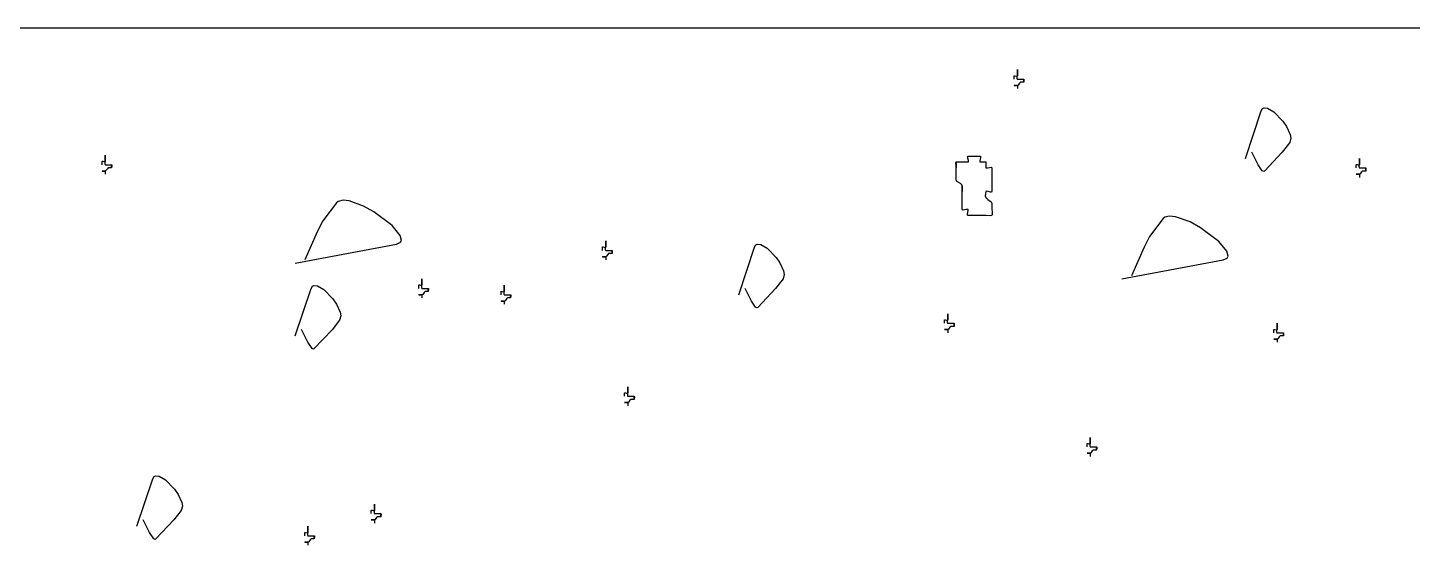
# Model space of a CAD drawing. Extents: x 2246048 to 2442613, y -66234 to 220766.
# Drawn here: x 2372182 to 2373277, y 128631 to 129040 of the extents above; entities that cross this region are included whole.
import ezdxf

# ---------------------------------------------------------------- set-up
doc = ezdxf.new("R2010")
doc.units = 0
doc.header["$LTSCALE"] = 1000
doc.header["$MEASUREMENT"] = 0
doc.layers.add('BASE', color=7, linetype='Continuous')

msp = doc.modelspace()

# ---------------------------------------------------------------- linework, layer by layer
at = {"layer": 'BASE'}
msp.add_line((2369767.718, 129040.399), (2375404.632, 129040.399), dxfattribs=at)
at = {"layer": 'BASE', "color": 9, "linetype": 'Continuous'}
for p, q in [((2372962.513, 129002.294), (2372962.599, 129002.487)), ((2372962.599, 129002.487), (2372963.164, 129002.48)), ((2372963.164, 129002.48), (2372964.706, 129002.053)), ((2372964.837, 129003.257), (2372964.655, 129001.199)), ((2372965.023, 129004.804), (2372964.837, 129003.257)), ((2372965.023, 129007.309), (2372965.023, 129004.804)), ((2372965.023, 129004.804), (2372965.023, 129007.309)), ((2372965.023, 129002.294), (2372965.023, 129004.804)), ((2372965.023, 129004.804), (2372965.023, 129002.294)), ((2372965.023, 129002.294), (2372965.023, 129004.804)), ((2372962.513, 128999.789), (2372962.513, 129002.294)), ((2372962.513, 128994.774), (2372963.288, 128994.867)), ((2372965.023, 128994.774), (2372962.513, 128994.774)), ((2372962.513, 128994.774), (2372965.023, 128994.774)), ((2372965.023, 128994.774), (2372962.513, 128994.774)), ((2372962.513, 128994.774), (2372965.023, 128994.774)), ((2372965.023, 128994.774), (2372962.513, 128994.774)), ((2372963.288, 128994.867), (2372964.738, 128994.943)), ((2372964.655, 129001.199), (2372964.686, 129000.358)), ((2372964.686, 129000.358), (2372964.864, 128999.859)), ((2372964.706, 129002.053), (2372964.984, 129002.148)), ((2372964.738, 128994.943), (2372965.023, 128994.774)), ((2372964.864, 128999.859), (2372965.023, 128999.789)), ((2372964.984, 129002.148), (2372965.023, 129002.294)), ((2372965.023, 128999.789), (2372967.528, 128999.789)), ((2372965.593, 128995.091), (2372965.023, 128994.774)), ((2372965.023, 128994.774), (2372965.023, 128992.269)), ((2372966.683, 128996.634), (2372965.593, 128995.091)), ((2372967.239, 128997.198), (2372966.683, 128996.634)), ((2372967.528, 128997.284), (2372967.239, 128997.198)), ((2372967.528, 128999.789), (2372970.033, 128999.789)), ((2372970.033, 128997.284), (2372967.528, 128997.284)), ((2372970.033, 128999.789), (2372970.033, 128997.284)), ((2372970.033, 128997.284), (2372970.033, 128999.789)), ((2372970.033, 128999.789), (2372970.143, 128999.713)), ((2372970.219, 128999.202), (2372970.033, 128997.284)), ((2372970.143, 128999.713), (2372970.219, 128999.202)), ((2373145.413, 128937.129), (2373157.943, 128974.724)), ((2373157.943, 128974.724), (2373159.062, 128976.491)), ((2373159.062, 128976.491), (2373160.134, 128977.042)), ((2373160.134, 128977.042), (2373162.895, 128976.827)), ((2373162.895, 128976.827), (2373168.01, 128973.825)), ((2373168.01, 128973.825), (2373175.072, 128966.552)), ((2373175.072, 128966.552), (2373178.032, 128962.254)), ((2373178.032, 128962.254), (2373180.911, 128955.908)), ((2373180.493, 128949.664), (2373174.538, 128942.082)), ((2373181.375, 128953.082), (2373180.493, 128949.664)), ((2373180.911, 128955.908), (2373181.375, 128953.082)), ((2372243.448, 128937.134), (2372243.262, 128935.587)), ((2372243.448, 128939.639), (2372243.448, 128937.134)), ((2372243.448, 128937.134), (2372243.448, 128939.639)), ((2372243.448, 128934.624), (2372243.448, 128937.134)), ((2372243.448, 128937.134), (2372243.448, 128934.624)), ((2372243.448, 128934.624), (2372243.448, 128937.134)), ((2372925.568, 128938.383), (2372926.018, 128938.974)), ((2372926.365, 128935.5), (2372925.568, 128938.383)), ((2372926.018, 128938.974), (2372930.708, 128938.974)), ((2372930.708, 128938.974), (2372935.398, 128938.974)), ((2372935.919, 128937.932), (2372935.263, 128935.192)), ((2372935.398, 128938.974), (2372935.784, 128938.839)), ((2372935.784, 128938.839), (2372935.919, 128937.932)), ((2373155.438, 128932.114), (2373150.428, 128942.144)), ((2373174.538, 128942.082), (2373160.448, 128927.104)), ((2373235.613, 128937.129), (2373235.613, 128934.624)), ((2373235.613, 128934.624), (2373235.613, 128937.129)), ((2372240.938, 128934.624), (2372241.024, 128934.817)), ((2372240.938, 128932.119), (2372240.938, 128934.624)), ((2372240.938, 128927.104), (2372241.713, 128927.197)), ((2372243.448, 128927.104), (2372240.938, 128927.104)), ((2372240.938, 128927.104), (2372243.448, 128927.104)), ((2372243.448, 128927.104), (2372240.938, 128927.104)), ((2372240.938, 128927.104), (2372243.448, 128927.104)), ((2372243.448, 128927.104), (2372240.938, 128927.104)), ((2372241.024, 128934.817), (2372241.589, 128934.81)), ((2372241.589, 128934.81), (2372243.131, 128934.383)), ((2372241.713, 128927.197), (2372243.163, 128927.273)), ((2372243.262, 128935.587), (2372243.08, 128933.529)), ((2372243.08, 128933.529), (2372243.111, 128932.688)), ((2372243.111, 128932.688), (2372243.289, 128932.189)), ((2372243.131, 128934.383), (2372243.409, 128934.478)), ((2372243.163, 128927.273), (2372243.448, 128927.104)), ((2372243.289, 128932.189), (2372243.448, 128932.119)), ((2372243.409, 128934.478), (2372243.448, 128934.624)), ((2372243.448, 128932.119), (2372245.953, 128932.119)), ((2372244.018, 128927.421), (2372243.448, 128927.104)), ((2372243.448, 128927.104), (2372243.448, 128924.599)), ((2372245.108, 128928.964), (2372244.018, 128927.421)), ((2372245.664, 128929.528), (2372245.108, 128928.964)), ((2372245.953, 128929.614), (2372245.664, 128929.528)), ((2372245.953, 128932.119), (2372248.458, 128932.119)), ((2372248.458, 128929.614), (2372245.953, 128929.614)), ((2372248.458, 128932.119), (2372248.458, 128929.614)), ((2372248.458, 128929.614), (2372248.458, 128932.119)), ((2372248.458, 128932.119), (2372248.568, 128932.043)), ((2372248.644, 128931.532), (2372248.458, 128929.614)), ((2372248.568, 128932.043), (2372248.644, 128931.532)), ((2372916.328, 128933.753), (2372916.643, 128934.284)), ((2372916.469, 128931.042), (2372916.328, 128933.753)), ((2372916.643, 128929.594), (2372916.469, 128931.042)), ((2372916.643, 128934.284), (2372921.333, 128934.284)), ((2372916.643, 128934.284), (2372916.643, 128929.594)), ((2372916.643, 128929.594), (2372916.643, 128934.284)), ((2372916.643, 128924.899), (2372916.643, 128929.594)), ((2372921.333, 128934.284), (2372926.018, 128934.284)), ((2372926.018, 128934.284), (2372926.378, 128934.445)), ((2372926.378, 128934.445), (2372926.365, 128935.5)), ((2372935.263, 128935.192), (2372935.398, 128934.284)), ((2372935.398, 128934.284), (2372940.088, 128934.284)), ((2372940.088, 128934.284), (2372940.088, 128929.594)), ((2372940.088, 128929.594), (2372941.651, 128929.594)), ((2372941.651, 128929.594), (2372944.276, 128930.135)), ((2372944.276, 128930.135), (2372944.778, 128929.594)), ((2372944.778, 128929.594), (2372944.778, 128924.899)), ((2373158.649, 128927.183), (2373155.438, 128932.114)), ((2373159.876, 128926.761), (2373158.649, 128927.183)), ((2373160.448, 128927.104), (2373159.876, 128926.761)), ((2373233.103, 128932.114), (2373233.189, 128932.307)), ((2373233.103, 128929.609), (2373233.103, 128932.114)), ((2373233.189, 128932.307), (2373233.754, 128932.3)), ((2373233.754, 128932.3), (2373235.296, 128931.873)), ((2373235.427, 128933.077), (2373235.245, 128931.019)), ((2373235.245, 128931.019), (2373235.276, 128930.178)), ((2373235.276, 128930.178), (2373235.454, 128929.679)), ((2373235.296, 128931.873), (2373235.574, 128931.968)), ((2373235.613, 128934.624), (2373235.427, 128933.077)), ((2373235.454, 128929.679), (2373235.613, 128929.609)), ((2373235.574, 128931.968), (2373235.613, 128932.114)), ((2373235.613, 128932.114), (2373235.613, 128934.624)), ((2373235.613, 128934.624), (2373235.613, 128932.114)), ((2373235.613, 128932.114), (2373235.613, 128934.624)), ((2373235.613, 128929.609), (2373238.118, 128929.609)), ((2373237.273, 128926.454), (2373236.183, 128924.911)), ((2373237.829, 128927.018), (2373237.273, 128926.454)), ((2373238.118, 128927.104), (2373237.829, 128927.018)), ((2373238.118, 128929.609), (2373240.623, 128929.609)), ((2373240.623, 128927.104), (2373238.118, 128927.104)), ((2373240.623, 128929.609), (2373240.623, 128927.104)), ((2373240.623, 128927.104), (2373240.623, 128929.609)), ((2373240.623, 128929.609), (2373240.733, 128929.533)), ((2373240.809, 128929.022), (2373240.623, 128927.104)), ((2373240.733, 128929.533), (2373240.809, 128929.022)), ((2372916.643, 128920.209), (2372916.643, 128924.899)), ((2372917.235, 128918.981), (2372916.643, 128920.209)), ((2372920.117, 128917.227), (2372917.235, 128918.981)), ((2372921.172, 128916.19), (2372920.117, 128917.227)), ((2372921.333, 128915.519), (2372921.172, 128916.19)), ((2372921.333, 128910.829), (2372921.333, 128915.519)), ((2372921.333, 128915.519), (2372921.333, 128910.829)), ((2372921.333, 128910.829), (2372921.333, 128915.519)), ((2372921.333, 128906.139), (2372921.333, 128915.519)), ((2372944.778, 128924.899), (2372944.778, 128920.209)), ((2372944.778, 128920.209), (2372944.778, 128915.519)), ((2372944.778, 128915.519), (2372944.778, 128910.829)), ((2373233.103, 128924.594), (2373233.878, 128924.687)), ((2373235.613, 128924.594), (2373233.103, 128924.594)), ((2373233.103, 128924.594), (2373235.613, 128924.594)), ((2373235.613, 128924.594), (2373233.103, 128924.594)), ((2373233.103, 128924.594), (2373235.613, 128924.594)), ((2373235.613, 128924.594), (2373233.103, 128924.594)), ((2373233.878, 128924.687), (2373235.328, 128924.763)), ((2373235.328, 128924.763), (2373235.613, 128924.594)), ((2373236.183, 128924.911), (2373235.613, 128924.594)), ((2373235.613, 128924.594), (2373235.613, 128922.089)), ((2372431.515, 128904.006), (2372427.753, 128903.087)), ((2372436.304, 128903.552), (2372431.515, 128904.006)), ((2372921.333, 128906.139), (2372921.333, 128910.829)), ((2372921.333, 128901.449), (2372921.333, 128906.139)), ((2372940.088, 128910.829), (2372939.656, 128907.624)), ((2372939.656, 128907.624), (2372940.088, 128906.139)), ((2372940.941, 128911.137), (2372940.088, 128910.829)), ((2372940.088, 128906.139), (2372941.711, 128904.655)), ((2372943.706, 128910.403), (2372940.941, 128911.137)), ((2372941.711, 128904.655), (2372944.292, 128902.736)), ((2372944.639, 128910.457), (2372943.706, 128910.403)), ((2372944.778, 128910.829), (2372944.639, 128910.457)), ((2372426.348, 128902.044), (2372415.686, 128887.829)), ((2372427.753, 128903.087), (2372426.348, 128902.044)), ((2372447.804, 128899.384), (2372436.304, 128903.552)), ((2372455.965, 128894.881), (2372447.804, 128899.384)), ((2372470.386, 128884.034), (2372455.965, 128894.881)), ((2372921.333, 128896.754), (2372921.333, 128901.449)), ((2372921.834, 128896.215), (2372921.333, 128896.754)), ((2372924.456, 128896.754), (2372921.834, 128896.215)), ((2372926.018, 128896.754), (2372924.456, 128896.754)), ((2372925.497, 128893.107), (2372926.153, 128895.847)), ((2372925.632, 128892.2), (2372925.497, 128893.107)), ((2372926.153, 128895.847), (2372926.018, 128896.754)), ((2372944.292, 128902.736), (2372944.778, 128901.449)), ((2372944.778, 128901.449), (2372944.778, 128896.754)), ((2372944.778, 128896.754), (2372944.952, 128895.017)), ((2372944.952, 128895.017), (2372945.093, 128892.791)), ((2372415.686, 128887.829), (2372411.313, 128879.484)), ((2372476.837, 128876.298), (2372470.386, 128884.034)), ((2372926.018, 128892.064), (2372925.632, 128892.2)), ((2372930.708, 128892.064), (2372926.018, 128892.064)), ((2372935.398, 128892.064), (2372930.708, 128892.064)), ((2372940.088, 128892.064), (2372935.398, 128892.064)), ((2372943.562, 128891.717), (2372940.088, 128892.064)), ((2372944.778, 128892.064), (2372943.562, 128891.717)), ((2372945.093, 128892.791), (2372944.778, 128892.064)), ((2373080.278, 128889.509), (2373069.616, 128875.294)), ((2373081.683, 128890.552), (2373080.278, 128889.509)), ((2373085.445, 128891.471), (2373081.683, 128890.552)), ((2373090.234, 128891.017), (2373085.445, 128891.471)), ((2373101.734, 128886.849), (2373090.234, 128891.017)), ((2373109.895, 128882.346), (2373101.734, 128886.849)), ((2373124.316, 128871.499), (2373109.895, 128882.346)), ((2372411.313, 128879.484), (2372401.293, 128856.924)), ((2372477.772, 128872.286), (2372476.837, 128876.298)), ((2372476.972, 128870.816), (2372477.772, 128872.286)), ((2372639.313, 128871.964), (2372639.313, 128869.459)), ((2372639.313, 128869.459), (2372639.313, 128871.964)), ((2373069.616, 128875.294), (2373065.243, 128866.949)), ((2373130.767, 128863.763), (2373124.316, 128871.499)), ((2372393.773, 128854.419), (2372473.948, 128869.459)), ((2372473.948, 128869.459), (2372476.972, 128870.816)), ((2372636.803, 128866.949), (2372636.889, 128867.142)), ((2372636.803, 128864.444), (2372636.803, 128866.949)), ((2372636.889, 128867.142), (2372637.454, 128867.135)), ((2372637.454, 128867.135), (2372638.996, 128866.708)), ((2372639.127, 128867.912), (2372638.945, 128865.854)), ((2372638.945, 128865.854), (2372638.976, 128865.013)), ((2372638.976, 128865.013), (2372639.154, 128864.514)), ((2372638.996, 128866.708), (2372639.274, 128866.803)), ((2372639.313, 128869.459), (2372639.127, 128867.912)), ((2372639.154, 128864.514), (2372639.313, 128864.444)), ((2372639.274, 128866.803), (2372639.313, 128866.949)), ((2372639.313, 128866.949), (2372639.313, 128869.459)), ((2372639.313, 128869.459), (2372639.313, 128866.949)), ((2372639.313, 128866.949), (2372639.313, 128869.459)), ((2372639.313, 128864.444), (2372641.818, 128864.444)), ((2372640.973, 128861.289), (2372639.883, 128859.746)), ((2372641.529, 128861.853), (2372640.973, 128861.289)), ((2372641.818, 128861.939), (2372641.529, 128861.853)), ((2372641.818, 128864.444), (2372644.323, 128864.444)), ((2372644.323, 128861.939), (2372641.818, 128861.939)), ((2372644.323, 128864.444), (2372644.323, 128861.939)), ((2372644.323, 128861.939), (2372644.323, 128864.444)), ((2372644.323, 128864.444), (2372644.433, 128864.368)), ((2372644.509, 128863.857), (2372644.323, 128861.939)), ((2372644.433, 128864.368), (2372644.509, 128863.857)), ((2372744.538, 128829.354), (2372757.068, 128866.949)), ((2372757.068, 128866.949), (2372758.187, 128868.716)), ((2372758.187, 128868.716), (2372759.259, 128869.267)), ((2372759.259, 128869.267), (2372762.02, 128869.052)), ((2372762.02, 128869.052), (2372767.135, 128866.05)), ((2372767.135, 128866.05), (2372774.197, 128858.777)), ((2373065.243, 128866.949), (2373055.223, 128844.389)), ((2373131.702, 128859.751), (2373130.767, 128863.763)), ((2372636.803, 128859.429), (2372637.578, 128859.522)), ((2372639.313, 128859.429), (2372636.803, 128859.429)), ((2372636.803, 128859.429), (2372639.313, 128859.429)), ((2372639.313, 128859.429), (2372636.803, 128859.429)), ((2372636.803, 128859.429), (2372639.313, 128859.429)), ((2372639.313, 128859.429), (2372636.803, 128859.429)), ((2372637.578, 128859.522), (2372639.028, 128859.598)), ((2372639.028, 128859.598), (2372639.313, 128859.429)), ((2372639.883, 128859.746), (2372639.313, 128859.429)), ((2372639.313, 128859.429), (2372639.313, 128856.924)), ((2372774.197, 128858.777), (2372777.157, 128854.479)), ((2372777.157, 128854.479), (2372780.036, 128848.133)), ((2373047.703, 128841.884), (2373127.878, 128856.924)), ((2373127.878, 128856.924), (2373130.902, 128858.281)), ((2373130.902, 128858.281), (2373131.702, 128859.751)), ((2372493.993, 128839.379), (2372493.807, 128837.832)), ((2372493.993, 128841.884), (2372493.993, 128839.379)), ((2372493.993, 128839.379), (2372493.993, 128841.884)), ((2372493.993, 128836.869), (2372493.993, 128839.379)), ((2372493.993, 128839.379), (2372493.993, 128836.869)), ((2372493.993, 128836.869), (2372493.993, 128839.379)), ((2372779.618, 128841.889), (2372773.663, 128834.307)), ((2372780.5, 128845.307), (2372779.618, 128841.889)), ((2372780.036, 128848.133), (2372780.5, 128845.307)), ((2372393.768, 128796.769), (2372406.298, 128834.364)), ((2372406.298, 128834.364), (2372407.417, 128836.131)), ((2372407.417, 128836.131), (2372408.489, 128836.682)), ((2372408.489, 128836.682), (2372411.25, 128836.467)), ((2372411.25, 128836.467), (2372416.365, 128833.465)), ((2372416.365, 128833.465), (2372423.427, 128826.192)), ((2372491.483, 128836.869), (2372491.569, 128837.062)), ((2372491.483, 128834.364), (2372491.483, 128836.869)), ((2372491.483, 128829.349), (2372492.258, 128829.442)), ((2372493.993, 128829.349), (2372491.483, 128829.349)), ((2372491.483, 128829.349), (2372493.993, 128829.349)), ((2372493.993, 128829.349), (2372491.483, 128829.349)), ((2372491.483, 128829.349), (2372493.993, 128829.349)), ((2372493.993, 128829.349), (2372491.483, 128829.349)), ((2372491.569, 128837.062), (2372492.134, 128837.055)), ((2372492.134, 128837.055), (2372493.676, 128836.628)), ((2372492.258, 128829.442), (2372493.708, 128829.518)), ((2372493.807, 128837.832), (2372493.625, 128835.774)), ((2372493.625, 128835.774), (2372493.656, 128834.933)), ((2372493.656, 128834.933), (2372493.834, 128834.434)), ((2372493.676, 128836.628), (2372493.954, 128836.723)), ((2372493.708, 128829.518), (2372493.993, 128829.349)), ((2372493.834, 128834.434), (2372493.993, 128834.364)), ((2372493.954, 128836.723), (2372493.993, 128836.869)), ((2372493.993, 128834.364), (2372496.498, 128834.364)), ((2372494.563, 128829.666), (2372493.993, 128829.349)), ((2372493.993, 128829.349), (2372493.993, 128826.844)), ((2372495.653, 128831.209), (2372494.563, 128829.666)), ((2372496.209, 128831.773), (2372495.653, 128831.209)), ((2372496.498, 128831.859), (2372496.209, 128831.773)), ((2372496.498, 128834.364), (2372499.003, 128834.364)), ((2372499.003, 128831.859), (2372496.498, 128831.859)), ((2372499.003, 128834.364), (2372499.003, 128831.859)), ((2372499.003, 128831.859), (2372499.003, 128834.364)), ((2372499.003, 128834.364), (2372499.113, 128834.288)), ((2372499.189, 128833.777), (2372499.003, 128831.859)), ((2372499.113, 128834.288), (2372499.189, 128833.777)), ((2372556.628, 128831.859), (2372556.714, 128832.052)), ((2372556.628, 128829.354), (2372556.628, 128831.859)), ((2372556.714, 128832.052), (2372557.279, 128832.045)), ((2372557.279, 128832.045), (2372558.821, 128831.618)), ((2372558.952, 128832.822), (2372558.77, 128830.764)), ((2372558.77, 128830.764), (2372558.801, 128829.923)), ((2372558.801, 128829.923), (2372558.979, 128829.424)), ((2372558.821, 128831.618), (2372559.099, 128831.713)), ((2372559.138, 128834.369), (2372558.952, 128832.822)), ((2372558.979, 128829.424), (2372559.138, 128829.354)), ((2372559.099, 128831.713), (2372559.138, 128831.859)), ((2372559.138, 128836.874), (2372559.138, 128834.369)), ((2372559.138, 128834.369), (2372559.138, 128836.874)), ((2372559.138, 128831.859), (2372559.138, 128834.369)), ((2372559.138, 128834.369), (2372559.138, 128831.859)), ((2372559.138, 128831.859), (2372559.138, 128834.369)), ((2372559.138, 128829.354), (2372561.643, 128829.354)), ((2372561.643, 128829.354), (2372564.148, 128829.354)), ((2372564.148, 128829.354), (2372564.148, 128826.849)), ((2372564.148, 128826.849), (2372564.148, 128829.354)), ((2372564.148, 128829.354), (2372564.258, 128829.278)), ((2372564.334, 128828.767), (2372564.148, 128826.849)), ((2372564.258, 128829.278), (2372564.334, 128828.767)), ((2372754.563, 128824.339), (2372749.553, 128834.369)), ((2372773.663, 128834.307), (2372759.573, 128819.329)), ((2372423.427, 128826.192), (2372426.387, 128821.894)), ((2372426.387, 128821.894), (2372429.266, 128815.548)), ((2372556.628, 128824.339), (2372557.403, 128824.432)), ((2372559.138, 128824.339), (2372556.628, 128824.339)), ((2372556.628, 128824.339), (2372559.138, 128824.339)), ((2372559.138, 128824.339), (2372556.628, 128824.339)), ((2372556.628, 128824.339), (2372559.138, 128824.339)), ((2372559.138, 128824.339), (2372556.628, 128824.339)), ((2372557.403, 128824.432), (2372558.853, 128824.508)), ((2372558.853, 128824.508), (2372559.138, 128824.339)), ((2372559.708, 128824.656), (2372559.138, 128824.339)), ((2372559.138, 128824.339), (2372559.138, 128821.834)), ((2372560.798, 128826.199), (2372559.708, 128824.656)), ((2372561.354, 128826.763), (2372560.798, 128826.199)), ((2372561.643, 128826.849), (2372561.354, 128826.763)), ((2372564.148, 128826.849), (2372561.643, 128826.849)), ((2372757.774, 128819.408), (2372754.563, 128824.339)), ((2372759.001, 128818.986), (2372757.774, 128819.408)), ((2372759.573, 128819.329), (2372759.001, 128818.986)), ((2372428.848, 128809.304), (2372422.893, 128801.722)), ((2372429.73, 128812.722), (2372428.848, 128809.304)), ((2372429.266, 128815.548), (2372429.73, 128812.722)), ((2372907.393, 128809.299), (2372907.479, 128809.492)), ((2372907.393, 128806.794), (2372907.393, 128809.299)), ((2372907.479, 128809.492), (2372908.044, 128809.485)), ((2372908.044, 128809.485), (2372909.586, 128809.058)), ((2372909.717, 128810.262), (2372909.535, 128808.204)), ((2372909.535, 128808.204), (2372909.566, 128807.363)), ((2372909.566, 128807.363), (2372909.744, 128806.864)), ((2372909.586, 128809.058), (2372909.864, 128809.153)), ((2372909.903, 128811.809), (2372909.717, 128810.262)), ((2372909.744, 128806.864), (2372909.903, 128806.794)), ((2372909.864, 128809.153), (2372909.903, 128809.299)), ((2372909.903, 128814.314), (2372909.903, 128811.809)), ((2372909.903, 128811.809), (2372909.903, 128814.314)), ((2372909.903, 128809.299), (2372909.903, 128811.809)), ((2372909.903, 128811.809), (2372909.903, 128809.299)), ((2372909.903, 128809.299), (2372909.903, 128811.809)), ((2372909.903, 128806.794), (2372912.408, 128806.794)), ((2372912.408, 128806.794), (2372914.913, 128806.794)), ((2372914.913, 128806.794), (2372914.913, 128804.289)), ((2372914.913, 128804.289), (2372914.913, 128806.794)), ((2372914.913, 128806.794), (2372915.023, 128806.718)), ((2372915.099, 128806.207), (2372914.913, 128804.289)), ((2372915.023, 128806.718), (2372915.099, 128806.207)), ((2373170.473, 128806.794), (2373170.473, 128804.289)), ((2373170.473, 128804.289), (2373170.473, 128806.794)), ((2372403.793, 128791.754), (2372398.783, 128801.784)), ((2372422.893, 128801.722), (2372408.803, 128786.744)), ((2372907.393, 128801.779), (2372908.168, 128801.872)), ((2372909.903, 128801.779), (2372907.393, 128801.779)), ((2372907.393, 128801.779), (2372909.903, 128801.779)), ((2372909.903, 128801.779), (2372907.393, 128801.779)), ((2372907.393, 128801.779), (2372909.903, 128801.779)), ((2372909.903, 128801.779), (2372907.393, 128801.779)), ((2372908.168, 128801.872), (2372909.618, 128801.948)), ((2372909.618, 128801.948), (2372909.903, 128801.779)), ((2372910.473, 128802.096), (2372909.903, 128801.779)), ((2372909.903, 128801.779), (2372909.903, 128799.274)), ((2372911.563, 128803.639), (2372910.473, 128802.096)), ((2372912.119, 128804.203), (2372911.563, 128803.639)), ((2372912.408, 128804.289), (2372912.119, 128804.203)), ((2372914.913, 128804.289), (2372912.408, 128804.289)), ((2373167.963, 128801.779), (2373168.049, 128801.972)), ((2373167.963, 128799.274), (2373167.963, 128801.779)), ((2373167.963, 128794.259), (2373168.738, 128794.352)), ((2373168.049, 128801.972), (2373168.614, 128801.965)), ((2373168.614, 128801.965), (2373170.156, 128801.538)), ((2373168.738, 128794.352), (2373170.188, 128794.428)), ((2373170.287, 128802.742), (2373170.105, 128800.684)), ((2373170.105, 128800.684), (2373170.136, 128799.843)), ((2373170.136, 128799.843), (2373170.314, 128799.344)), ((2373170.156, 128801.538), (2373170.434, 128801.633)), ((2373170.188, 128794.428), (2373170.473, 128794.259)), ((2373170.473, 128804.289), (2373170.287, 128802.742)), ((2373170.314, 128799.344), (2373170.473, 128799.274)), ((2373170.434, 128801.633), (2373170.473, 128801.779)), ((2373170.473, 128801.779), (2373170.473, 128804.289)), ((2373170.473, 128804.289), (2373170.473, 128801.779)), ((2373170.473, 128801.779), (2373170.473, 128804.289)), ((2373170.473, 128799.274), (2373172.978, 128799.274)), ((2373171.043, 128794.576), (2373170.473, 128794.259)), ((2373172.133, 128796.119), (2373171.043, 128794.576)), ((2373172.689, 128796.683), (2373172.133, 128796.119)), ((2373172.978, 128796.769), (2373172.689, 128796.683)), ((2373172.978, 128799.274), (2373175.483, 128799.274)), ((2373175.483, 128796.769), (2373172.978, 128796.769)), ((2373175.483, 128799.274), (2373175.483, 128796.769)), ((2373175.483, 128796.769), (2373175.483, 128799.274)), ((2373175.483, 128799.274), (2373175.593, 128799.198)), ((2373175.669, 128798.687), (2373175.483, 128796.769)), ((2373175.593, 128799.198), (2373175.669, 128798.687)), ((2372407.004, 128786.823), (2372403.793, 128791.754)), ((2372408.231, 128786.401), (2372407.004, 128786.823)), ((2372408.803, 128786.744), (2372408.231, 128786.401)), ((2373170.473, 128794.259), (2373167.963, 128794.259)), ((2373167.963, 128794.259), (2373170.473, 128794.259)), ((2373170.473, 128794.259), (2373167.963, 128794.259)), ((2373167.963, 128794.259), (2373170.473, 128794.259)), ((2373170.473, 128794.259), (2373167.963, 128794.259)), ((2373170.473, 128794.259), (2373170.473, 128791.754)), ((2372654.338, 128751.649), (2372654.424, 128751.842)), ((2372654.338, 128749.144), (2372654.338, 128751.649)), ((2372654.424, 128751.842), (2372654.989, 128751.835)), ((2372654.989, 128751.835), (2372656.531, 128751.408)), ((2372656.662, 128752.612), (2372656.48, 128750.554)), ((2372656.48, 128750.554), (2372656.511, 128749.713)), ((2372656.531, 128751.408), (2372656.809, 128751.503)), ((2372656.848, 128754.159), (2372656.662, 128752.612)), ((2372656.809, 128751.503), (2372656.848, 128751.649)), ((2372656.848, 128756.664), (2372656.848, 128754.159)), ((2372656.848, 128754.159), (2372656.848, 128756.664)), ((2372656.848, 128751.649), (2372656.848, 128754.159)), ((2372656.848, 128754.159), (2372656.848, 128751.649)), ((2372656.848, 128751.649), (2372656.848, 128754.159)), ((2372654.338, 128744.129), (2372655.113, 128744.222)), ((2372656.848, 128744.129), (2372654.338, 128744.129)), ((2372654.338, 128744.129), (2372656.848, 128744.129)), ((2372656.848, 128744.129), (2372654.338, 128744.129)), ((2372654.338, 128744.129), (2372656.848, 128744.129)), ((2372656.848, 128744.129), (2372654.338, 128744.129)), ((2372655.113, 128744.222), (2372656.563, 128744.298)), ((2372656.511, 128749.713), (2372656.689, 128749.214)), ((2372656.563, 128744.298), (2372656.848, 128744.129)), ((2372656.689, 128749.214), (2372656.848, 128749.144)), ((2372656.848, 128749.144), (2372659.353, 128749.144)), ((2372657.418, 128744.446), (2372656.848, 128744.129)), ((2372656.848, 128744.129), (2372656.848, 128741.624)), ((2372658.508, 128745.989), (2372657.418, 128744.446)), ((2372659.064, 128746.553), (2372658.508, 128745.989)), ((2372659.353, 128746.639), (2372659.064, 128746.553)), ((2372659.353, 128749.144), (2372661.858, 128749.144)), ((2372661.858, 128746.639), (2372659.353, 128746.639)), ((2372661.858, 128749.144), (2372661.858, 128746.639)), ((2372661.858, 128746.639), (2372661.858, 128749.144)), ((2372661.858, 128749.144), (2372661.968, 128749.068)), ((2372662.044, 128748.557), (2372661.858, 128746.639)), ((2372661.968, 128749.068), (2372662.044, 128748.557)), ((2373020.138, 128711.544), (2373020.224, 128711.737)), ((2373020.138, 128709.039), (2373020.138, 128711.544)), ((2373020.224, 128711.737), (2373020.789, 128711.73)), ((2373020.789, 128711.73), (2373022.331, 128711.303)), ((2373022.462, 128712.507), (2373022.28, 128710.449)), ((2373022.28, 128710.449), (2373022.311, 128709.608)), ((2373022.311, 128709.608), (2373022.489, 128709.109)), ((2373022.331, 128711.303), (2373022.609, 128711.398)), ((2373022.648, 128714.054), (2373022.462, 128712.507)), ((2373022.489, 128709.109), (2373022.648, 128709.039)), ((2373022.609, 128711.398), (2373022.648, 128711.544)), ((2373022.648, 128716.559), (2373022.648, 128714.054)), ((2373022.648, 128714.054), (2373022.648, 128716.559)), ((2373022.648, 128711.544), (2373022.648, 128714.054)), ((2373022.648, 128714.054), (2373022.648, 128711.544)), ((2373022.648, 128711.544), (2373022.648, 128714.054)), ((2373022.648, 128709.039), (2373025.153, 128709.039)), ((2373025.153, 128709.039), (2373027.658, 128709.039)), ((2373027.658, 128709.039), (2373027.658, 128706.534)), ((2373027.658, 128706.534), (2373027.658, 128709.039)), ((2373027.658, 128709.039), (2373027.768, 128708.963)), ((2373027.844, 128708.452), (2373027.658, 128706.534)), ((2373027.768, 128708.963), (2373027.844, 128708.452)), ((2373020.138, 128704.024), (2373020.913, 128704.117)), ((2373022.648, 128704.024), (2373020.138, 128704.024)), ((2373020.138, 128704.024), (2373022.648, 128704.024)), ((2373022.648, 128704.024), (2373020.138, 128704.024)), ((2373020.138, 128704.024), (2373022.648, 128704.024)), ((2373022.648, 128704.024), (2373020.138, 128704.024)), ((2373020.913, 128704.117), (2373022.363, 128704.193)), ((2373022.363, 128704.193), (2373022.648, 128704.024)), ((2373023.218, 128704.341), (2373022.648, 128704.024)), ((2373022.648, 128704.024), (2373022.648, 128701.519)), ((2373024.308, 128705.884), (2373023.218, 128704.341)), ((2373024.864, 128706.448), (2373024.308, 128705.884)), ((2373025.153, 128706.534), (2373024.864, 128706.448)), ((2373027.658, 128706.534), (2373025.153, 128706.534)), ((2372281.028, 128683.979), (2372282.147, 128685.746)), ((2372282.147, 128685.746), (2372283.219, 128686.297)), ((2372283.219, 128686.297), (2372285.98, 128686.082)), ((2372285.98, 128686.082), (2372291.095, 128683.08)), ((2372268.498, 128646.384), (2372281.028, 128683.979)), ((2372291.095, 128683.08), (2372298.157, 128675.807)), ((2372298.157, 128675.807), (2372301.117, 128671.509)), ((2372301.117, 128671.509), (2372303.996, 128665.163)), ((2372303.996, 128665.163), (2372304.46, 128662.337)), ((2372456.413, 128663.929), (2372456.413, 128661.424)), ((2372456.413, 128661.424), (2372456.413, 128663.929)), ((2372303.578, 128658.919), (2372297.623, 128651.337)), ((2372304.46, 128662.337), (2372303.578, 128658.919)), ((2372453.903, 128658.914), (2372453.989, 128659.107)), ((2372453.903, 128656.409), (2372453.903, 128658.914)), ((2372453.989, 128659.107), (2372454.554, 128659.1)), ((2372454.554, 128659.1), (2372456.096, 128658.673)), ((2372456.227, 128659.877), (2372456.045, 128657.819)), ((2372456.045, 128657.819), (2372456.076, 128656.978)), ((2372456.076, 128656.978), (2372456.254, 128656.479)), ((2372456.096, 128658.673), (2372456.374, 128658.768)), ((2372456.413, 128661.424), (2372456.227, 128659.877)), ((2372456.254, 128656.479), (2372456.413, 128656.409)), ((2372456.374, 128658.768), (2372456.413, 128658.914)), ((2372456.413, 128658.914), (2372456.413, 128661.424)), ((2372456.413, 128661.424), (2372456.413, 128658.914)), ((2372456.413, 128658.914), (2372456.413, 128661.424)), ((2372456.413, 128656.409), (2372458.918, 128656.409)), ((2372458.073, 128653.254), (2372456.983, 128651.711)), ((2372458.629, 128653.818), (2372458.073, 128653.254)), ((2372458.918, 128653.904), (2372458.629, 128653.818)), ((2372458.918, 128656.409), (2372461.423, 128656.409)), ((2372461.423, 128653.904), (2372458.918, 128653.904)), ((2372461.423, 128656.409), (2372461.423, 128653.904)), ((2372461.423, 128653.904), (2372461.423, 128656.409)), ((2372461.423, 128656.409), (2372461.533, 128656.333)), ((2372461.609, 128655.822), (2372461.423, 128653.904)), ((2372461.533, 128656.333), (2372461.609, 128655.822)), ((2372278.523, 128641.369), (2372273.513, 128651.399)), ((2372281.734, 128636.438), (2372278.523, 128641.369)), ((2372297.623, 128651.337), (2372283.533, 128636.359)), ((2372401.288, 128641.364), (2372401.374, 128641.557)), ((2372401.288, 128638.859), (2372401.288, 128641.364)), ((2372401.374, 128641.557), (2372401.939, 128641.55)), ((2372401.939, 128641.55), (2372403.481, 128641.123)), ((2372403.612, 128642.327), (2372403.43, 128640.269)), ((2372403.481, 128641.123), (2372403.759, 128641.218)), ((2372403.798, 128643.874), (2372403.612, 128642.327)), ((2372403.759, 128641.218), (2372403.798, 128641.364)), ((2372403.798, 128646.379), (2372403.798, 128643.874)), ((2372403.798, 128643.874), (2372403.798, 128646.379)), ((2372403.798, 128641.364), (2372403.798, 128643.874)), ((2372403.798, 128643.874), (2372403.798, 128641.364)), ((2372403.798, 128641.364), (2372403.798, 128643.874)), ((2372453.903, 128651.394), (2372454.678, 128651.487)), ((2372456.413, 128651.394), (2372453.903, 128651.394)), ((2372453.903, 128651.394), (2372456.413, 128651.394)), ((2372456.413, 128651.394), (2372453.903, 128651.394)), ((2372453.903, 128651.394), (2372456.413, 128651.394)), ((2372456.413, 128651.394), (2372453.903, 128651.394)), ((2372454.678, 128651.487), (2372456.128, 128651.563)), ((2372456.128, 128651.563), (2372456.413, 128651.394)), ((2372456.983, 128651.711), (2372456.413, 128651.394)), ((2372456.413, 128651.394), (2372456.413, 128648.889)), ((2372282.961, 128636.016), (2372281.734, 128636.438)), ((2372283.533, 128636.359), (2372282.961, 128636.016)), ((2372401.288, 128633.844), (2372402.063, 128633.937)), ((2372403.798, 128633.844), (2372401.288, 128633.844)), ((2372401.288, 128633.844), (2372403.798, 128633.844)), ((2372403.798, 128633.844), (2372401.288, 128633.844)), ((2372401.288, 128633.844), (2372403.798, 128633.844)), ((2372403.798, 128633.844), (2372401.288, 128633.844)), ((2372402.063, 128633.937), (2372403.513, 128634.013)), ((2372403.43, 128640.269), (2372403.461, 128639.428)), ((2372403.461, 128639.428), (2372403.639, 128638.929)), ((2372403.513, 128634.013), (2372403.798, 128633.844)), ((2372403.639, 128638.929), (2372403.798, 128638.859)), ((2372403.798, 128638.859), (2372406.303, 128638.859)), ((2372404.368, 128634.161), (2372403.798, 128633.844)), ((2372403.798, 128633.844), (2372403.798, 128631.339)), ((2372405.458, 128635.704), (2372404.368, 128634.161)), ((2372406.014, 128636.268), (2372405.458, 128635.704)), ((2372406.303, 128636.354), (2372406.014, 128636.268)), ((2372406.303, 128638.859), (2372408.808, 128638.859)), ((2372408.808, 128636.354), (2372406.303, 128636.354)), ((2372408.808, 128638.859), (2372408.808, 128636.354)), ((2372408.808, 128636.354), (2372408.808, 128638.859)), ((2372408.808, 128638.859), (2372408.918, 128638.783)), ((2372408.994, 128638.272), (2372408.808, 128636.354)), ((2372408.918, 128638.783), (2372408.994, 128638.272))]:
    msp.add_line(p, q, dxfattribs=at)

doc.saveas('drawing.dxf')
